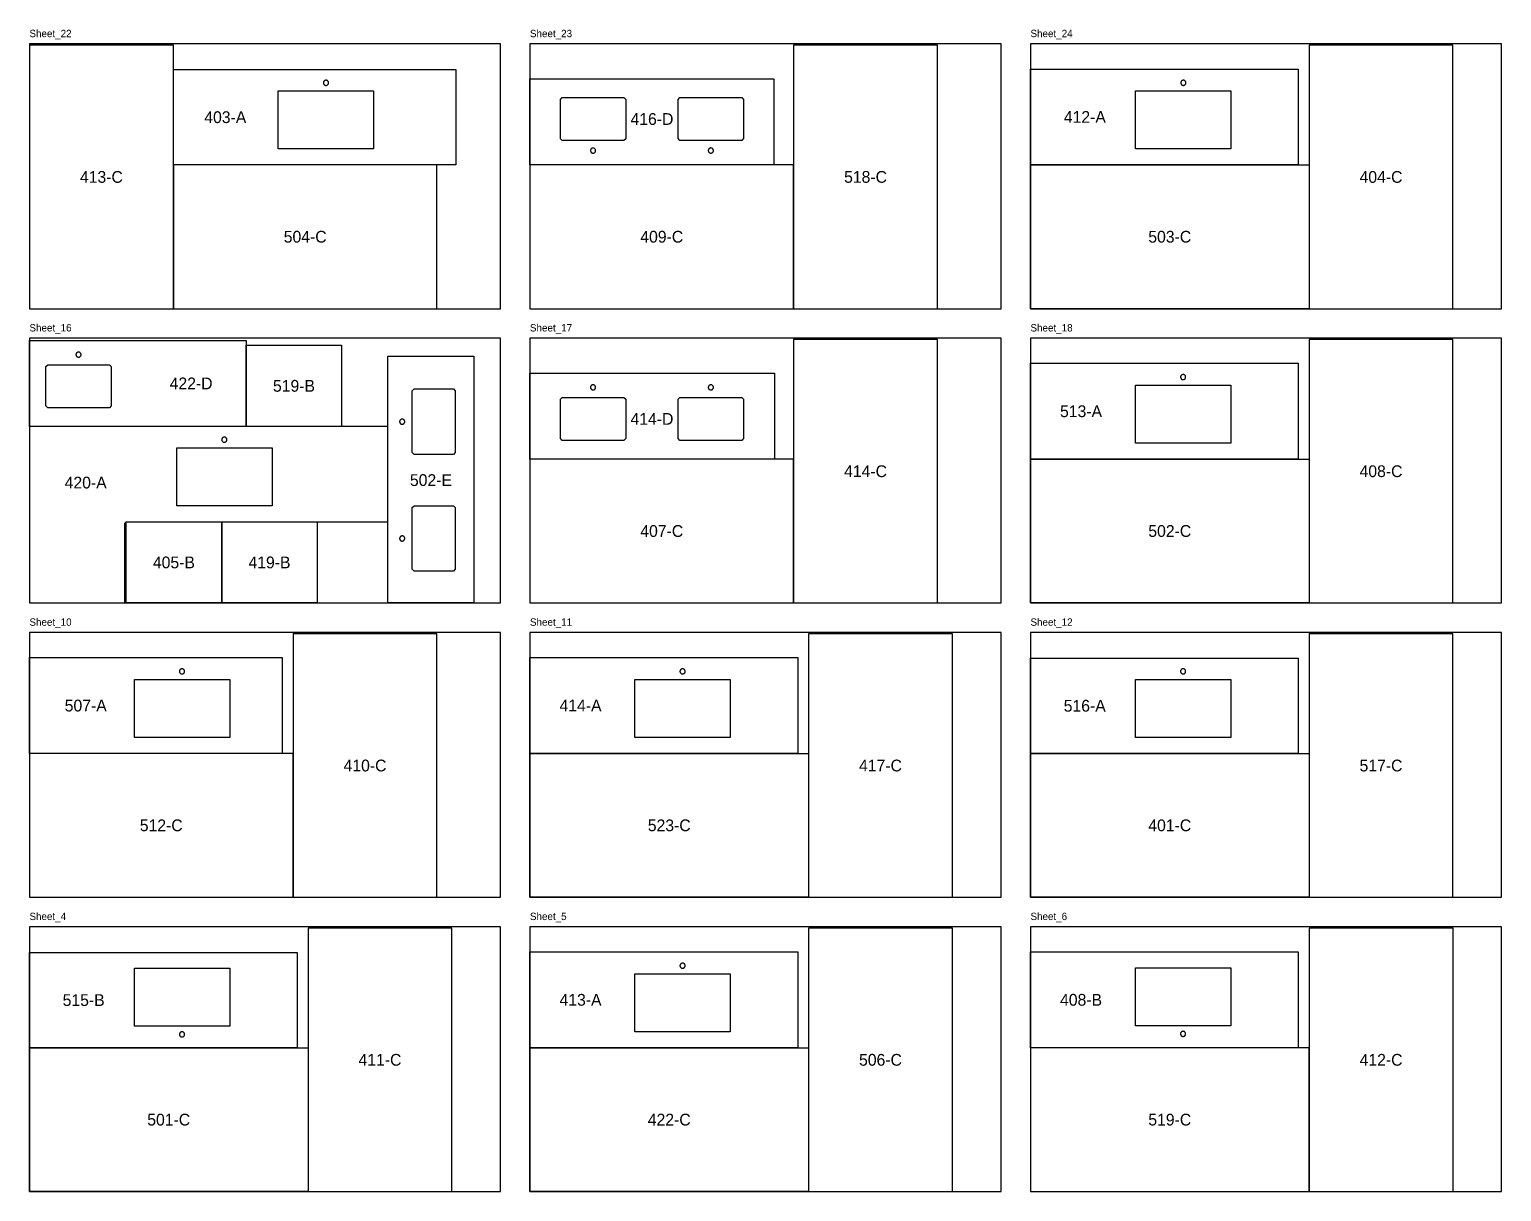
# Model space of a CAD drawing. Header units: millimetres. Extents: x 0 to 20200, y 0 to 17898.
# Drawn here: x 10200 to 20200, y 0 to 7898 of the extents above; entities that cross this region are included whole.
import ezdxf
from ezdxf.enums import TextEntityAlignment as Align

# ---------------------------------------------------------------- set-up
doc = ezdxf.new("R2010")
doc.units = ezdxf.units.MM
doc.layers.add('NESTED_RESULT', color=7, linetype='Continuous')

msp = doc.modelspace()

# ---------------------------------------------------------------- linework, layer by layer
at = {"layer": 'NESTED_RESULT', "color": 1}
for points in [[(10200, 6000), (13400, 6000), (13400, 7800), (10200, 7800), (10200, 6000)], [(13600, 6000), (16800, 6000), (16800, 7800), (13600, 7800), (13600, 6000)], [(17000, 6000), (20200, 6000), (20200, 7800), (17000, 7800), (17000, 6000)], [(10200, 4000), (13400, 4000), (13400, 5800), (10200, 5800), (10200, 4000)], [(13600, 4000), (16800, 4000), (16800, 5800), (13600, 5800), (13600, 4000)], [(17000, 4000), (20200, 4000), (20200, 5800), (17000, 5800), (17000, 4000)], [(10200, 2000), (13400, 2000), (13400, 3800), (10200, 3800), (10200, 2000)], [(13600, 2000), (16800, 2000), (16800, 3800), (13600, 3800), (13600, 2000)], [(17000, 2000), (20200, 2000), (20200, 3800), (17000, 3800), (17000, 2000)], [(10200, 0), (13400, 0), (13400, 1800), (10200, 1800), (10200, 0)], [(13600, 0), (16800, 0), (16800, 1800), (13600, 1800), (13600, 0)], [(17000, 0), (20200, 0), (20200, 1800), (17000, 1800), (17000, 0)]]:
    msp.add_lwpolyline(points, dxfattribs=at)
at = {"layer": 'NESTED_RESULT'}
for points in [[(11177.7, 7790.7), (10200, 7790.7), (10200, 6000), (11177.7, 6000), (11177.7, 7790.7)], [(15390.8, 6000), (16368.5, 6000), (16368.5, 7790.7), (15390.8, 7790.7), (15390.8, 6000)], [(18892.3, 7790.7), (18892.3, 6000), (19870, 6000), (19870, 7790.7), (18892.3, 7790.7)], [(13095.4, 6977.7), (11177.7, 6977.7), (11177.7, 7625.4), (13095.4, 7625.4), (13095.4, 6977.7)], [(18819.275, 6977.7), (17000, 6977.7), (17000, 7628.575), (18819.275, 7628.575), (18819.275, 6977.7)], [(12231.7995, 7534.9125), (12231.71272, 7536.6512), (12231.45326, 7538.37263), (12231.02369, 7540.05966), (12230.42828, 7541.69554), (12229.67294, 7543.26401), (12228.76519, 7544.74948), (12227.71405, 7546.13718), (12226.52996, 7547.41332), (12225.22469, 7548.56523), (12223.81121, 7549.58145), (12222.30358, 7550.45189), (12220.71677, 7551.16788), (12219.06655, 7551.72233), (12217.36933, 7552.10971), (12215.64197, 7552.32617), (12213.90165, 7552.36957), (12212.16565, 7552.23948), (12210.45123, 7551.93718), (12208.77543, 7551.46568), (12207.1549, 7550.82967), (12205.60575, 7550.03547), (12204.14338, 7549.09097), (12202.78231, 7548.00555), (12201.53608, 7546.79002), (12200.41707, 7545.45643), (12199.43641, 7544.01806), (12198.60383, 7542.48919), (12197.92762, 7540.88503), (12197.41449, 7539.2215), (12197.06954, 7537.51515), (12196.89621, 7535.78293), (12196.89621, 7534.04207), (12197.06954, 7532.30985), (12197.41449, 7530.6035), (12197.92762, 7528.93997), (12198.60383, 7527.33581), (12199.43641, 7525.80694), (12200.41707, 7524.36857), (12201.53608, 7523.03498), (12202.78231, 7521.81945), (12204.14338, 7520.73403), (12205.60575, 7519.78953), (12207.1549, 7518.99533), (12208.77543, 7518.35932), (12210.45123, 7517.88782), (12212.16565, 7517.58552), (12213.90165, 7517.45543), (12215.64197, 7517.49883), (12217.36933, 7517.71529), (12219.06655, 7518.10267), (12220.71677, 7518.65712), (12222.30358, 7519.37311), (12223.81121, 7520.24355), (12225.22469, 7521.25977), (12226.52996, 7522.41168), (12227.71405, 7523.68782), (12228.76519, 7525.07552), (12229.67294, 7526.56099), (12230.42828, 7528.12946), (12231.02369, 7529.76534), (12231.45326, 7531.45237), (12231.71272, 7533.1738), (12231.7995, 7534.9125)], [(15257.35, 7561.9), (15257.35, 6977.7), (13600, 6977.7), (13600, 7561.9), (15257.35, 7561.9)], [(18055.7075, 7534.9125), (18055.62072, 7536.6512), (18055.36126, 7538.37263), (18054.93169, 7540.05966), (18054.33628, 7541.69554), (18053.58094, 7543.26401), (18052.67319, 7544.74948), (18051.62205, 7546.13718), (18050.43796, 7547.41332), (18049.13269, 7548.56523), (18047.71921, 7549.58145), (18046.21158, 7550.45189), (18044.62477, 7551.16788), (18042.97455, 7551.72233), (18041.27733, 7552.10971), (18039.54997, 7552.32617), (18037.80965, 7552.36957), (18036.07365, 7552.23948), (18034.35923, 7551.93718), (18032.68343, 7551.46568), (18031.0629, 7550.82967), (18029.51375, 7550.03547), (18028.05138, 7549.09097), (18026.69031, 7548.00555), (18025.44408, 7546.79002), (18024.32507, 7545.45643), (18023.34441, 7544.01806), (18022.51183, 7542.48919), (18021.83562, 7540.88503), (18021.32249, 7539.2215), (18020.97754, 7537.51515), (18020.80421, 7535.78293), (18020.80421, 7534.04207), (18020.97754, 7532.30985), (18021.32249, 7530.6035), (18021.83562, 7528.93997), (18022.51183, 7527.33581), (18023.34441, 7525.80694), (18024.32507, 7524.36857), (18025.44408, 7523.03498), (18026.69031, 7521.81945), (18028.05138, 7520.73403), (18029.51375, 7519.78953), (18031.0629, 7518.99533), (18032.68343, 7518.35932), (18034.35923, 7517.88782), (18036.07365, 7517.58552), (18037.80965, 7517.45543), (18039.54997, 7517.49883), (18041.27733, 7517.71529), (18042.97455, 7518.10267), (18044.62477, 7518.65712), (18046.21158, 7519.37311), (18047.71921, 7520.24355), (18049.13269, 7521.25977), (18050.43796, 7522.41168), (18051.62205, 7523.68782), (18052.67319, 7525.07552), (18053.58094, 7526.56099), (18054.33628, 7528.12946), (18054.93169, 7529.76534), (18055.36126, 7531.45237), (18055.62072, 7533.1738), (18055.7075, 7534.9125)], [(12538.187, 7479.35), (12538.187, 7085.65), (11890.487, 7085.65), (11890.487, 7479.35), (12538.187, 7479.35)], [(14238.175, 7142.51314), (13819.075, 7142.51314), (13806.375, 7155.21314), (13806.375, 7421.91314), (13819.075, 7434.61314), (14238.175, 7434.61314), (14250.875, 7421.91314), (14250.875, 7155.21314), (14238.175, 7142.51314)], [(15038.275, 7142.8), (14619.175, 7142.8), (14606.475, 7155.5), (14606.475, 7422.2), (14619.175, 7434.9), (15038.275, 7434.9), (15050.975, 7422.2), (15050.975, 7155.5), (15038.275, 7142.8)], [(18362.095, 7479.35), (18362.095, 7085.65), (17714.395, 7085.65), (17714.395, 7479.35), (18362.095, 7479.35)], [(14011.1625, 7074.25064), (14011.24928, 7072.51193), (14011.50874, 7070.79051), (14011.93831, 7069.10347), (14012.53372, 7067.46759), (14013.28906, 7065.89913), (14014.19681, 7064.41366), (14015.24795, 7063.02596), (14016.43204, 7061.74981), (14017.73731, 7060.5979), (14019.15079, 7059.58168), (14020.65842, 7058.71125), (14022.24523, 7057.99525), (14023.89545, 7057.44081), (14025.59267, 7057.05343), (14027.32003, 7056.83696), (14029.06035, 7056.79356), (14030.79635, 7056.92366), (14032.51077, 7057.22596), (14034.18657, 7057.69746), (14035.8071, 7058.33347), (14037.35625, 7059.12767), (14038.81862, 7060.07217), (14040.17969, 7061.15758), (14041.42592, 7062.37312), (14042.54493, 7063.7067), (14043.52559, 7065.14507), (14044.35817, 7066.67394), (14045.03438, 7068.27811), (14045.54751, 7069.94164), (14045.89246, 7071.64799), (14046.06579, 7073.3802), (14046.06579, 7075.12107), (14045.89246, 7076.85329), (14045.54751, 7078.55964), (14045.03438, 7080.22316), (14044.35817, 7081.82733), (14043.52559, 7083.3562), (14042.54493, 7084.79457), (14041.42592, 7086.12815), (14040.17969, 7087.34369), (14038.81862, 7088.4291), (14037.35625, 7089.3736), (14035.8071, 7090.16781), (14034.18657, 7090.80382), (14032.51077, 7091.27531), (14030.79635, 7091.57761), (14029.06035, 7091.70771), (14027.32003, 7091.66431), (14025.59267, 7091.44784), (14023.89545, 7091.06046), (14022.24523, 7090.50602), (14020.65842, 7089.79002), (14019.15079, 7088.91959), (14017.73731, 7087.90337), (14016.43204, 7086.75146), (14015.24795, 7085.47531), (14014.19681, 7084.08761), (14013.28906, 7082.60215), (14012.53372, 7081.03368), (14011.93831, 7079.3978), (14011.50874, 7077.71076), (14011.24928, 7075.98934), (14011.1625, 7074.25064)], [(14811.2625, 7074.5375), (14811.34928, 7072.7988), (14811.60874, 7071.07737), (14812.03831, 7069.39034), (14812.63372, 7067.75446), (14813.38906, 7066.18599), (14814.29681, 7064.70052), (14815.34795, 7063.31282), (14816.53204, 7062.03668), (14817.83731, 7060.88477), (14819.25079, 7059.86855), (14820.75842, 7058.99811), (14822.34523, 7058.28212), (14823.99545, 7057.72767), (14825.69267, 7057.34029), (14827.42003, 7057.12383), (14829.16035, 7057.08043), (14830.89635, 7057.21052), (14832.61077, 7057.51282), (14834.28657, 7057.98432), (14835.9071, 7058.62033), (14837.45625, 7059.41453), (14838.91862, 7060.35903), (14840.27969, 7061.44445), (14841.52592, 7062.65998), (14842.64493, 7063.99357), (14843.62559, 7065.43194), (14844.45817, 7066.96081), (14845.13438, 7068.56497), (14845.64751, 7070.2285), (14845.99246, 7071.93485), (14846.16579, 7073.66707), (14846.16579, 7075.40793), (14845.99246, 7077.14015), (14845.64751, 7078.8465), (14845.13438, 7080.51003), (14844.45817, 7082.11419), (14843.62559, 7083.64306), (14842.64493, 7085.08143), (14841.52592, 7086.41502), (14840.27969, 7087.63055), (14838.91862, 7088.71597), (14837.45625, 7089.66047), (14835.9071, 7090.45467), (14834.28657, 7091.09068), (14832.61077, 7091.56218), (14830.89635, 7091.86448), (14829.16035, 7091.99457), (14827.42003, 7091.95117), (14825.69267, 7091.73471), (14823.99545, 7091.34733), (14822.34523, 7090.79288), (14820.75842, 7090.07689), (14819.25079, 7089.20645), (14817.83731, 7088.19023), (14816.53204, 7087.03832), (14815.34795, 7085.76218), (14814.29681, 7084.37448), (14813.38906, 7082.88901), (14812.63372, 7081.32054), (14812.03831, 7079.68466), (14811.60874, 7077.99763), (14811.34928, 7076.2762), (14811.2625, 7074.5375)], [(12968.4, 6977.7), (11177.7, 6977.7), (11177.7, 6000), (12968.4, 6000), (12968.4, 6977.7)], [(13600, 6000), (15390.7, 6000), (15390.7, 6977.7), (13600, 6977.7), (13600, 6000)], [(17000, 6977.7), (18892.3, 6977.7), (18892.3, 6000), (17000, 6000), (17000, 6977.7)], [(10200, 5784.35), (11673.2, 5784.35), (11673.2, 5200.15), (10200, 5200.15), (10200, 5784.35)], [(10550.8375, 5687.5125), (10550.75072, 5689.2512), (10550.49126, 5690.97263), (10550.06169, 5692.65966), (10549.46628, 5694.29554), (10548.71094, 5695.86401), (10547.80319, 5697.34948), (10546.75205, 5698.73718), (10545.56796, 5700.01332), (10544.26269, 5701.16523), (10542.84921, 5702.18145), (10541.34158, 5703.05189), (10539.75477, 5703.76788), (10538.10455, 5704.32233), (10536.40733, 5704.70971), (10534.67997, 5704.92617), (10532.93965, 5704.96957), (10531.20365, 5704.83948), (10529.48923, 5704.53718), (10527.81343, 5704.06568), (10526.1929, 5703.42967), (10524.64375, 5702.63547), (10523.18138, 5701.69097), (10521.82031, 5700.60555), (10520.57408, 5699.39002), (10519.45507, 5698.05643), (10518.47441, 5696.61806), (10517.64183, 5695.08919), (10516.96562, 5693.48503), (10516.45249, 5691.8215), (10516.10754, 5690.11515), (10515.93421, 5688.38293), (10515.93421, 5686.64207), (10516.10754, 5684.90985), (10516.45249, 5683.2035), (10516.96562, 5681.53997), (10517.64183, 5679.93581), (10518.47441, 5678.40694), (10519.45507, 5676.96857), (10520.57408, 5675.63498), (10521.82031, 5674.41945), (10523.18138, 5673.33403), (10524.64375, 5672.38953), (10526.1929, 5671.59533), (10527.81343, 5670.95932), (10529.48923, 5670.48782), (10531.20365, 5670.18552), (10532.93965, 5670.05543), (10534.67997, 5670.09883), (10536.40733, 5670.31529), (10538.10455, 5670.70267), (10539.75477, 5671.25712), (10541.34158, 5671.97311), (10542.84921, 5672.84355), (10544.26269, 5673.85977), (10545.56796, 5675.01168), (10546.75205, 5676.28782), (10547.80319, 5677.67552), (10548.71094, 5679.16099), (10549.46628, 5680.72946), (10550.06169, 5682.36534), (10550.49126, 5684.05237), (10550.75072, 5685.7738), (10550.8375, 5687.5125)], [(11673.2, 5200.15), (11673.2, 5751.013), (12320.9, 5751.013), (12320.9, 5200.15), (11673.2, 5200.15)], [(16368.5, 5790.7), (15390.8, 5790.7), (15390.8, 4000), (16368.5, 4000), (16368.5, 5790.7)], [(18892.3, 5790.7), (18892.3, 4000), (19870, 4000), (19870, 5790.7), (18892.3, 5790.7)], [(10323.825, 5619.25), (10742.925, 5619.25), (10755.625, 5606.55), (10755.625, 5339.85), (10742.925, 5327.15), (10323.825, 5327.15), (10311.125, 5339.85), (10311.125, 5606.55), (10323.825, 5619.25)], [(12635.3, 4000), (12635.3, 5676.4), (13219.5, 5676.4), (13219.5, 4000), (12635.3, 4000)], [(18819.275, 4977.7), (17000, 4977.7), (17000, 5628.575), (18819.275, 5628.575), (18819.275, 4977.7)], [(13600, 4977.7), (13600, 5561.9), (15260.525, 5561.9), (15260.525, 4977.7), (13600, 4977.7)], [(18054.0995, 5534.9125), (18054.01272, 5536.6512), (18053.75326, 5538.37263), (18053.32369, 5540.05966), (18052.72828, 5541.69554), (18051.97294, 5543.26401), (18051.06519, 5544.74948), (18050.01405, 5546.13718), (18048.82996, 5547.41332), (18047.52469, 5548.56523), (18046.11121, 5549.58145), (18044.60358, 5550.45189), (18043.01677, 5551.16788), (18041.36655, 5551.72233), (18039.66933, 5552.10971), (18037.94197, 5552.32617), (18036.20165, 5552.36957), (18034.46565, 5552.23948), (18032.75123, 5551.93718), (18031.07543, 5551.46568), (18029.4549, 5550.82967), (18027.90575, 5550.03547), (18026.44338, 5549.09097), (18025.08231, 5548.00555), (18023.83608, 5546.79002), (18022.71707, 5545.45643), (18021.73641, 5544.01806), (18020.90383, 5542.48919), (18020.22762, 5540.88503), (18019.71449, 5539.2215), (18019.36954, 5537.51515), (18019.19621, 5535.78293), (18019.19621, 5534.04207), (18019.36954, 5532.30985), (18019.71449, 5530.6035), (18020.22762, 5528.93997), (18020.90383, 5527.33581), (18021.73641, 5525.80694), (18022.71707, 5524.36857), (18023.83608, 5523.03498), (18025.08231, 5521.81945), (18026.44338, 5520.73403), (18027.90575, 5519.78953), (18029.4549, 5518.99533), (18031.07543, 5518.35932), (18032.75123, 5517.88782), (18034.46565, 5517.58552), (18036.20165, 5517.45543), (18037.94197, 5517.49883), (18039.66933, 5517.71529), (18041.36655, 5518.10267), (18043.01677, 5518.65712), (18044.60358, 5519.37311), (18046.11121, 5520.24355), (18047.52469, 5521.25977), (18048.82996, 5522.41168), (18050.01405, 5523.68782), (18051.06519, 5525.07552), (18051.97294, 5526.56099), (18052.72828, 5528.12946), (18053.32369, 5529.76534), (18053.75326, 5531.45237), (18054.01272, 5533.1738), (18054.0995, 5534.9125)], [(12800.4, 5022.35), (12800.4, 5441.45), (12813.1, 5454.15), (13079.8, 5454.15), (13092.5, 5441.45), (13092.5, 5022.35), (13079.8, 5009.65), (12813.1, 5009.65), (12800.4, 5022.35)], [(14046.0875, 5465.0625), (14046.00072, 5466.8012), (14045.74126, 5468.52263), (14045.31169, 5470.20966), (14044.71628, 5471.84554), (14043.96094, 5473.41401), (14043.05319, 5474.89948), (14042.00205, 5476.28718), (14040.81796, 5477.56332), (14039.51269, 5478.71523), (14038.09921, 5479.73145), (14036.59158, 5480.60189), (14035.00477, 5481.31788), (14033.35455, 5481.87233), (14031.65733, 5482.25971), (14029.92997, 5482.47617), (14028.18965, 5482.51957), (14026.45365, 5482.38948), (14024.73923, 5482.08718), (14023.06343, 5481.61568), (14021.4429, 5480.97967), (14019.89375, 5480.18547), (14018.43138, 5479.24097), (14017.07031, 5478.15555), (14015.82408, 5476.94002), (14014.70507, 5475.60643), (14013.72441, 5474.16806), (14012.89183, 5472.63919), (14012.21562, 5471.03503), (14011.70249, 5469.3715), (14011.35754, 5467.66515), (14011.18421, 5465.93293), (14011.18421, 5464.19207), (14011.35754, 5462.45985), (14011.70249, 5460.7535), (14012.21562, 5459.08997), (14012.89183, 5457.48581), (14013.72441, 5455.95694), (14014.70507, 5454.51857), (14015.82408, 5453.18498), (14017.07031, 5451.96945), (14018.43138, 5450.88403), (14019.89375, 5449.93953), (14021.4429, 5449.14533), (14023.06343, 5448.50932), (14024.73923, 5448.03782), (14026.45365, 5447.73552), (14028.18965, 5447.60543), (14029.92997, 5447.64883), (14031.65733, 5447.86529), (14033.35455, 5448.25267), (14035.00477, 5448.80712), (14036.59158, 5449.52311), (14038.09921, 5450.39355), (14039.51269, 5451.40977), (14040.81796, 5452.56168), (14042.00205, 5453.83782), (14043.05319, 5455.22552), (14043.96094, 5456.71099), (14044.71628, 5458.27946), (14045.31169, 5459.91534), (14045.74126, 5461.60237), (14046.00072, 5463.3238), (14046.0875, 5465.0625)], [(14846.1875, 5465.0625), (14846.10072, 5466.8012), (14845.84126, 5468.52263), (14845.41169, 5470.20966), (14844.81628, 5471.84554), (14844.06094, 5473.41401), (14843.15319, 5474.89948), (14842.10205, 5476.28718), (14840.91796, 5477.56332), (14839.61269, 5478.71523), (14838.19921, 5479.73145), (14836.69158, 5480.60189), (14835.10477, 5481.31788), (14833.45455, 5481.87233), (14831.75733, 5482.25971), (14830.02997, 5482.47617), (14828.28965, 5482.51957), (14826.55365, 5482.38948), (14824.83923, 5482.08718), (14823.16343, 5481.61568), (14821.5429, 5480.97967), (14819.99375, 5480.18547), (14818.53138, 5479.24097), (14817.17031, 5478.15555), (14815.92408, 5476.94002), (14814.80507, 5475.60643), (14813.82441, 5474.16806), (14812.99183, 5472.63919), (14812.31562, 5471.03503), (14811.80249, 5469.3715), (14811.45754, 5467.66515), (14811.28421, 5465.93293), (14811.28421, 5464.19207), (14811.45754, 5462.45985), (14811.80249, 5460.7535), (14812.31562, 5459.08997), (14812.99183, 5457.48581), (14813.82441, 5455.95694), (14814.80507, 5454.51857), (14815.92408, 5453.18498), (14817.17031, 5451.96945), (14818.53138, 5450.88403), (14819.99375, 5449.93953), (14821.5429, 5449.14533), (14823.16343, 5448.50932), (14824.83923, 5448.03782), (14826.55365, 5447.73552), (14828.28965, 5447.60543), (14830.02997, 5447.64883), (14831.75733, 5447.86529), (14833.45455, 5448.25267), (14835.10477, 5448.80712), (14836.69158, 5449.52311), (14838.19921, 5450.39355), (14839.61269, 5451.40977), (14840.91796, 5452.56168), (14842.10205, 5453.83782), (14843.15319, 5455.22552), (14844.06094, 5456.71099), (14844.81628, 5458.27946), (14845.41169, 5459.91534), (14845.84126, 5461.60237), (14846.10072, 5463.3238), (14846.1875, 5465.0625)], [(18360.487, 5479.35), (18360.487, 5085.65), (17712.787, 5085.65), (17712.787, 5479.35), (18360.487, 5479.35)], [(13819.075, 5396.8), (14238.175, 5396.8), (14250.875, 5384.1), (14250.875, 5117.4), (14238.175, 5104.7), (13819.075, 5104.7), (13806.375, 5117.4), (13806.375, 5384.1), (13819.075, 5396.8)], [(14619.175, 5396.8), (15038.275, 5396.8), (15050.975, 5384.1), (15050.975, 5117.4), (15038.275, 5104.7), (14619.175, 5104.7), (14606.475, 5117.4), (14606.475, 5384.1), (14619.175, 5396.8)], [(10857.225, 4552.45), (12635.225, 4552.45), (12635.225, 5200.15), (10200, 5200.15), (10200, 4000), (10847.7, 4000), (10847.7, 4542.925), (10857.225, 4552.45)], [(12732.1375, 5249.3625), (12730.3988, 5249.27572), (12728.67737, 5249.01626), (12726.99034, 5248.58669), (12725.35446, 5247.99128), (12723.78599, 5247.23594), (12722.30052, 5246.32819), (12720.91282, 5245.27705), (12719.63668, 5244.09296), (12718.48477, 5242.78769), (12717.46855, 5241.37421), (12716.59811, 5239.86658), (12715.88212, 5238.27977), (12715.32767, 5236.62955), (12714.94029, 5234.93233), (12714.72383, 5233.20497), (12714.68043, 5231.46465), (12714.81052, 5229.72865), (12715.11282, 5228.01423), (12715.58432, 5226.33843), (12716.22033, 5224.7179), (12717.01453, 5223.16875), (12717.95903, 5221.70638), (12719.04445, 5220.34531), (12720.25998, 5219.09908), (12721.59357, 5217.98007), (12723.03194, 5216.99941), (12724.56081, 5216.16683), (12726.16497, 5215.49062), (12727.8285, 5214.97749), (12729.53485, 5214.63254), (12731.26707, 5214.45921), (12733.00793, 5214.45921), (12734.74015, 5214.63254), (12736.4465, 5214.97749), (12738.11003, 5215.49062), (12739.71419, 5216.16683), (12741.24306, 5216.99941), (12742.68143, 5217.98007), (12744.01502, 5219.09908), (12745.23055, 5220.34531), (12746.31597, 5221.70638), (12747.26047, 5223.16875), (12748.05467, 5224.7179), (12748.69068, 5226.33843), (12749.16218, 5228.01423), (12749.46448, 5229.72865), (12749.59457, 5231.46465), (12749.55117, 5233.20497), (12749.33471, 5234.93233), (12748.94733, 5236.62955), (12748.39288, 5238.27977), (12747.67689, 5239.86658), (12746.80645, 5241.37421), (12745.79023, 5242.78769), (12744.63832, 5244.09296), (12743.36218, 5245.27705), (12741.97448, 5246.32819), (12740.48901, 5247.23594), (12738.92054, 5247.99128), (12737.28466, 5248.58669), (12735.59763, 5249.01626), (12733.8762, 5249.27572), (12732.1375, 5249.3625)], [(11541.4375, 5109.6625), (11541.35072, 5111.4012), (11541.09126, 5113.12263), (11540.66169, 5114.80966), (11540.06628, 5116.44554), (11539.31094, 5118.01401), (11538.40319, 5119.49948), (11537.35205, 5120.88718), (11536.16796, 5122.16332), (11534.86269, 5123.31523), (11533.44921, 5124.33145), (11531.94158, 5125.20189), (11530.35477, 5125.91788), (11528.70455, 5126.47233), (11527.00733, 5126.85971), (11525.27997, 5127.07617), (11523.53965, 5127.11957), (11521.80365, 5126.98948), (11520.08923, 5126.68718), (11518.41343, 5126.21568), (11516.7929, 5125.57967), (11515.24375, 5124.78547), (11513.78138, 5123.84097), (11512.42031, 5122.75555), (11511.17408, 5121.54002), (11510.05507, 5120.20643), (11509.07441, 5118.76806), (11508.24183, 5117.23919), (11507.56562, 5115.63503), (11507.05249, 5113.9715), (11506.70754, 5112.26515), (11506.53421, 5110.53293), (11506.53421, 5108.79207), (11506.70754, 5107.05985), (11507.05249, 5105.3535), (11507.56562, 5103.68997), (11508.24183, 5102.08581), (11509.07441, 5100.55694), (11510.05507, 5099.11857), (11511.17408, 5097.78498), (11512.42031, 5096.56945), (11513.78138, 5095.48403), (11515.24375, 5094.53953), (11516.7929, 5093.74533), (11518.41343, 5093.10932), (11520.08923, 5092.63782), (11521.80365, 5092.33552), (11523.53965, 5092.20543), (11525.27997, 5092.24883), (11527.00733, 5092.46529), (11528.70455, 5092.85267), (11530.35477, 5093.40712), (11531.94158, 5094.12311), (11533.44921, 5094.99355), (11534.86269, 5096.00977), (11536.16796, 5097.16168), (11537.35205, 5098.43782), (11538.40319, 5099.82552), (11539.31094, 5101.31099), (11540.06628, 5102.87946), (11540.66169, 5104.51534), (11541.09126, 5106.20237), (11541.35072, 5107.9238), (11541.4375, 5109.6625)], [(11847.825, 5054.1), (11847.825, 4660.4), (11200.125, 4660.4), (11200.125, 5054.1), (11847.825, 5054.1)], [(15387.525, 4977.7), (13603.175, 4977.7), (13600, 4974.525), (13600, 4003.175), (13603.175, 4000), (15387.525, 4000), (15390.7, 4003.175), (15390.7, 4974.525), (15387.525, 4977.7)], [(18892.3, 4000), (17000, 4000), (17000, 4977.7), (18892.3, 4977.7), (18892.3, 4000)], [(12800.4, 4228.6), (12800.4, 4647.7), (12813.1, 4660.4), (13079.8, 4660.4), (13092.5, 4647.7), (13092.5, 4228.6), (13079.8, 4215.9), (12813.1, 4215.9), (12800.4, 4228.6)], [(10855.925, 4550.865), (11506.8, 4550.865), (11506.8, 4000), (10855.925, 4000), (10855.925, 4550.865)], [(12154.5, 4550.865), (12154.5, 4000), (11506.8, 4000), (11506.8, 4550.865), (12154.5, 4550.865)], [(12732.1375, 4455.6125), (12730.3988, 4455.52572), (12728.67737, 4455.26626), (12726.99034, 4454.83669), (12725.35446, 4454.24128), (12723.78599, 4453.48594), (12722.30052, 4452.57819), (12720.91282, 4451.52705), (12719.63668, 4450.34296), (12718.48477, 4449.03769), (12717.46855, 4447.62421), (12716.59811, 4446.11658), (12715.88212, 4444.52977), (12715.32767, 4442.87955), (12714.94029, 4441.18233), (12714.72383, 4439.45497), (12714.68043, 4437.71465), (12714.81052, 4435.97865), (12715.11282, 4434.26423), (12715.58432, 4432.58843), (12716.22033, 4430.9679), (12717.01453, 4429.41875), (12717.95903, 4427.95638), (12719.04445, 4426.59531), (12720.25998, 4425.34908), (12721.59357, 4424.23007), (12723.03194, 4423.24941), (12724.56081, 4422.41683), (12726.16497, 4421.74062), (12727.8285, 4421.22749), (12729.53485, 4420.88254), (12731.26707, 4420.70921), (12733.00793, 4420.70921), (12734.74015, 4420.88254), (12736.4465, 4421.22749), (12738.11003, 4421.74062), (12739.71419, 4422.41683), (12741.24306, 4423.24941), (12742.68143, 4424.23007), (12744.01502, 4425.34908), (12745.23055, 4426.59531), (12746.31597, 4427.95638), (12747.26047, 4429.41875), (12748.05467, 4430.9679), (12748.69068, 4432.58843), (12749.16218, 4434.26423), (12749.46448, 4435.97865), (12749.59457, 4437.71465), (12749.55117, 4439.45497), (12749.33471, 4441.18233), (12748.94733, 4442.87955), (12748.39288, 4444.52977), (12747.67689, 4446.11658), (12746.80645, 4447.62421), (12745.79023, 4449.03769), (12744.63832, 4450.34296), (12743.36218, 4451.52705), (12741.97448, 4452.57819), (12740.48901, 4453.48594), (12738.92054, 4454.24128), (12737.28466, 4454.83669), (12735.59763, 4455.26626), (12733.8762, 4455.52572), (12732.1375, 4455.6125)], [(11990.8, 2000), (12968.5, 2000), (12968.5, 3790.7), (11990.8, 3790.7), (11990.8, 2000)], [(16470, 3790.7), (15492.3, 3790.7), (15492.3, 2000), (16470, 2000), (16470, 3790.7)], [(19870, 2000), (19870, 3790.7), (18892.3, 3790.7), (18892.3, 2000), (19870, 2000)], [(11917.675, 2977.7), (10200, 2977.7), (10200, 3628.575), (11917.675, 3628.575), (11917.675, 2977.7)], [(15419.275, 2977.9), (13600, 2977.9), (13600, 3628.775), (15419.275, 3628.775), (15419.275, 2977.9)], [(18819.275, 2977.9), (17000, 2977.9), (17000, 3625.6), (18819.275, 3625.6), (18819.275, 2977.9)], [(11254.0995, 3534.9125), (11254.01272, 3536.6512), (11253.75326, 3538.37263), (11253.32369, 3540.05966), (11252.72828, 3541.69554), (11251.97294, 3543.26401), (11251.06519, 3544.74948), (11250.01405, 3546.13718), (11248.82996, 3547.41332), (11247.52469, 3548.56523), (11246.11121, 3549.58145), (11244.60358, 3550.45189), (11243.01677, 3551.16788), (11241.36655, 3551.72233), (11239.66933, 3552.10971), (11237.94197, 3552.32617), (11236.20165, 3552.36957), (11234.46565, 3552.23948), (11232.75123, 3551.93718), (11231.07543, 3551.46568), (11229.4549, 3550.82967), (11227.90575, 3550.03547), (11226.44338, 3549.09097), (11225.08231, 3548.00555), (11223.83608, 3546.79002), (11222.71707, 3545.45643), (11221.73641, 3544.01806), (11220.90383, 3542.48919), (11220.22762, 3540.88503), (11219.71449, 3539.2215), (11219.36954, 3537.51515), (11219.19621, 3535.78293), (11219.19621, 3534.04207), (11219.36954, 3532.30985), (11219.71449, 3530.6035), (11220.22762, 3528.93997), (11220.90383, 3527.33581), (11221.73641, 3525.80694), (11222.71707, 3524.36857), (11223.83608, 3523.03498), (11225.08231, 3521.81945), (11226.44338, 3520.73403), (11227.90575, 3519.78953), (11229.4549, 3518.99533), (11231.07543, 3518.35932), (11232.75123, 3517.88782), (11234.46565, 3517.58552), (11236.20165, 3517.45543), (11237.94197, 3517.49883), (11239.66933, 3517.71529), (11241.36655, 3518.10267), (11243.01677, 3518.65712), (11244.60358, 3519.37311), (11246.11121, 3520.24355), (11247.52469, 3521.25977), (11248.82996, 3522.41168), (11250.01405, 3523.68782), (11251.06519, 3525.07552), (11251.97294, 3526.56099), (11252.72828, 3528.12946), (11253.32369, 3529.76534), (11253.75326, 3531.45237), (11254.01272, 3533.1738), (11254.0995, 3534.9125)], [(14654.0995, 3535.1125), (14654.01272, 3536.8512), (14653.75326, 3538.57263), (14653.32369, 3540.25966), (14652.72828, 3541.89554), (14651.97294, 3543.46401), (14651.06519, 3544.94948), (14650.01405, 3546.33718), (14648.82996, 3547.61332), (14647.52469, 3548.76523), (14646.11121, 3549.78145), (14644.60358, 3550.65189), (14643.01677, 3551.36788), (14641.36655, 3551.92233), (14639.66933, 3552.30971), (14637.94197, 3552.52617), (14636.20165, 3552.56957), (14634.46565, 3552.43948), (14632.75123, 3552.13718), (14631.07543, 3551.66568), (14629.4549, 3551.02967), (14627.90575, 3550.23547), (14626.44338, 3549.29097), (14625.08231, 3548.20555), (14623.83608, 3546.99002), (14622.71707, 3545.65643), (14621.73641, 3544.21806), (14620.90383, 3542.68919), (14620.22762, 3541.08503), (14619.71449, 3539.4215), (14619.36954, 3537.71515), (14619.19621, 3535.98293), (14619.19621, 3534.24207), (14619.36954, 3532.50985), (14619.71449, 3530.8035), (14620.22762, 3529.13997), (14620.90383, 3527.53581), (14621.73641, 3526.00694), (14622.71707, 3524.56857), (14623.83608, 3523.23498), (14625.08231, 3522.01945), (14626.44338, 3520.93403), (14627.90575, 3519.98953), (14629.4549, 3519.19533), (14631.07543, 3518.55932), (14632.75123, 3518.08782), (14634.46565, 3517.78552), (14636.20165, 3517.65543), (14637.94197, 3517.69883), (14639.66933, 3517.91529), (14641.36655, 3518.30267), (14643.01677, 3518.85712), (14644.60358, 3519.57311), (14646.11121, 3520.44355), (14647.52469, 3521.45977), (14648.82996, 3522.61168), (14650.01405, 3523.88782), (14651.06519, 3525.27552), (14651.97294, 3526.76099), (14652.72828, 3528.32946), (14653.32369, 3529.96534), (14653.75326, 3531.65237), (14654.01272, 3533.3738), (14654.0995, 3535.1125)], [(18054.0995, 3535.1125), (18054.01272, 3536.8512), (18053.75326, 3538.57263), (18053.32369, 3540.25966), (18052.72828, 3541.89554), (18051.97294, 3543.46401), (18051.06519, 3544.94948), (18050.01405, 3546.33718), (18048.82996, 3547.61332), (18047.52469, 3548.76523), (18046.11121, 3549.78145), (18044.60358, 3550.65189), (18043.01677, 3551.36788), (18041.36655, 3551.92233), (18039.66933, 3552.30971), (18037.94197, 3552.52617), (18036.20165, 3552.56957), (18034.46565, 3552.43948), (18032.75123, 3552.13718), (18031.07543, 3551.66568), (18029.4549, 3551.02967), (18027.90575, 3550.23547), (18026.44338, 3549.29097), (18025.08231, 3548.20555), (18023.83608, 3546.99002), (18022.71707, 3545.65643), (18021.73641, 3544.21806), (18020.90383, 3542.68919), (18020.22762, 3541.08503), (18019.71449, 3539.4215), (18019.36954, 3537.71515), (18019.19621, 3535.98293), (18019.19621, 3534.24207), (18019.36954, 3532.50985), (18019.71449, 3530.8035), (18020.22762, 3529.13997), (18020.90383, 3527.53581), (18021.73641, 3526.00694), (18022.71707, 3524.56857), (18023.83608, 3523.23498), (18025.08231, 3522.01945), (18026.44338, 3520.93403), (18027.90575, 3519.98953), (18029.4549, 3519.19533), (18031.07543, 3518.55932), (18032.75123, 3518.08782), (18034.46565, 3517.78552), (18036.20165, 3517.65543), (18037.94197, 3517.69883), (18039.66933, 3517.91529), (18041.36655, 3518.30267), (18043.01677, 3518.85712), (18044.60358, 3519.57311), (18046.11121, 3520.44355), (18047.52469, 3521.45977), (18048.82996, 3522.61168), (18050.01405, 3523.88782), (18051.06519, 3525.27552), (18051.97294, 3526.76099), (18052.72828, 3528.32946), (18053.32369, 3529.96534), (18053.75326, 3531.65237), (18054.01272, 3533.3738), (18054.0995, 3535.1125)], [(10912.787, 3085.65), (10912.787, 3479.35), (11560.487, 3479.35), (11560.487, 3085.65), (10912.787, 3085.65)], [(14312.787, 3085.85), (14312.787, 3479.55), (14960.487, 3479.55), (14960.487, 3085.85), (14312.787, 3085.85)], [(18360.487, 3085.85), (17712.787, 3085.85), (17712.787, 3479.55), (18360.487, 3479.55), (18360.487, 3085.85)], [(10200, 2000), (11990.7, 2000), (11990.7, 2977.7), (10200, 2977.7), (10200, 2000)], [(13600, 2000), (13600, 2977.9), (15492.3, 2977.9), (15492.3, 2000), (13600, 2000)], [(17000, 2000), (17000, 2977.9), (18892.3, 2977.9), (18892.3, 2000), (17000, 2000)], [(12092.3, 0), (13070, 0), (13070, 1790.7), (12092.3, 1790.7), (12092.3, 0)], [(16470, 1790.7), (15492.3, 1790.7), (15492.3, 0), (16470, 0), (16470, 1790.7)], [(19870.5, 1790.7), (18892.8, 1790.7), (18892.8, 0), (19870.5, 0), (19870.5, 1790.7)], [(10200, 1625.4), (12019.275, 1625.4), (12019.275, 977.7), (10200, 977.7), (10200, 1625.4)], [(15419.275, 977.9), (13600, 977.9), (13600, 1628.775), (15419.275, 1628.775), (15419.275, 977.9)], [(17000, 1628.775), (18819.275, 1628.775), (18819.275, 977.9), (17000, 977.9), (17000, 1628.775)], [(10912.787, 1123.75), (10912.787, 1517.45), (11560.487, 1517.45), (11560.487, 1123.75), (10912.787, 1123.75)], [(14654.0995, 1535.1125), (14654.01272, 1536.8512), (14653.75326, 1538.57263), (14653.32369, 1540.25966), (14652.72828, 1541.89554), (14651.97294, 1543.46401), (14651.06519, 1544.94948), (14650.01405, 1546.33718), (14648.82996, 1547.61332), (14647.52469, 1548.76523), (14646.11121, 1549.78145), (14644.60358, 1550.65189), (14643.01677, 1551.36788), (14641.36655, 1551.92233), (14639.66933, 1552.30971), (14637.94197, 1552.52617), (14636.20165, 1552.56957), (14634.46565, 1552.43948), (14632.75123, 1552.13718), (14631.07543, 1551.66568), (14629.4549, 1551.02967), (14627.90575, 1550.23547), (14626.44338, 1549.29097), (14625.08231, 1548.20555), (14623.83608, 1546.99002), (14622.71707, 1545.65643), (14621.73641, 1544.21806), (14620.90383, 1542.68919), (14620.22762, 1541.08503), (14619.71449, 1539.4215), (14619.36954, 1537.71515), (14619.19621, 1535.98293), (14619.19621, 1534.24207), (14619.36954, 1532.50985), (14619.71449, 1530.8035), (14620.22762, 1529.13997), (14620.90383, 1527.53581), (14621.73641, 1526.00694), (14622.71707, 1524.56857), (14623.83608, 1523.23498), (14625.08231, 1522.01945), (14626.44338, 1520.93403), (14627.90575, 1519.98953), (14629.4549, 1519.19533), (14631.07543, 1518.55932), (14632.75123, 1518.08782), (14634.46565, 1517.78552), (14636.20165, 1517.65543), (14637.94197, 1517.69883), (14639.66933, 1517.91529), (14641.36655, 1518.30267), (14643.01677, 1518.85712), (14644.60358, 1519.57311), (14646.11121, 1520.44355), (14647.52469, 1521.45977), (14648.82996, 1522.61168), (14650.01405, 1523.88782), (14651.06519, 1525.27552), (14651.97294, 1526.76099), (14652.72828, 1528.32946), (14653.32369, 1529.96534), (14653.75326, 1531.65237), (14654.01272, 1533.3738), (14654.0995, 1535.1125)], [(18360.487, 1520.825), (18360.487, 1127.125), (17712.787, 1127.125), (17712.787, 1520.825), (18360.487, 1520.825)], [(14312.787, 1085.85), (14312.787, 1479.55), (14960.487, 1479.55), (14960.487, 1085.85), (14312.787, 1085.85)], [(11219.1745, 1068.1875), (11219.26128, 1066.4488), (11219.52074, 1064.72737), (11219.95031, 1063.04034), (11220.54572, 1061.40446), (11221.30106, 1059.83599), (11222.20881, 1058.35052), (11223.25995, 1056.96282), (11224.44404, 1055.68668), (11225.74931, 1054.53477), (11227.16279, 1053.51855), (11228.67042, 1052.64811), (11230.25723, 1051.93212), (11231.90745, 1051.37767), (11233.60467, 1050.99029), (11235.33203, 1050.77383), (11237.07235, 1050.73043), (11238.80835, 1050.86052), (11240.52277, 1051.16282), (11242.19857, 1051.63432), (11243.8191, 1052.27033), (11245.36825, 1053.06453), (11246.83062, 1054.00903), (11248.19169, 1055.09445), (11249.43792, 1056.30998), (11250.55693, 1057.64357), (11251.53759, 1059.08194), (11252.37017, 1060.61081), (11253.04638, 1062.21497), (11253.55951, 1063.8785), (11253.90446, 1065.58485), (11254.07779, 1067.31707), (11254.07779, 1069.05793), (11253.90446, 1070.79015), (11253.55951, 1072.4965), (11253.04638, 1074.16003), (11252.37017, 1075.76419), (11251.53759, 1077.29306), (11250.55693, 1078.73143), (11249.43792, 1080.06502), (11248.19169, 1081.28055), (11246.83062, 1082.36597), (11245.36825, 1083.31047), (11243.8191, 1084.10467), (11242.19857, 1084.74068), (11240.52277, 1085.21218), (11238.80835, 1085.51448), (11237.07235, 1085.64457), (11235.33203, 1085.60117), (11233.60467, 1085.38471), (11231.90745, 1084.99733), (11230.25723, 1084.44288), (11228.67042, 1083.72689), (11227.16279, 1082.85645), (11225.74931, 1081.84023), (11224.44404, 1080.68832), (11223.25995, 1079.41218), (11222.20881, 1078.02448), (11221.30106, 1076.53901), (11220.54572, 1074.97054), (11219.95031, 1073.33466), (11219.52074, 1071.64763), (11219.26128, 1069.9262), (11219.1745, 1068.1875)], [(18019.1745, 1071.5625), (18019.26128, 1069.8238), (18019.52074, 1068.10237), (18019.95031, 1066.41534), (18020.54572, 1064.77946), (18021.30106, 1063.21099), (18022.20881, 1061.72552), (18023.25995, 1060.33782), (18024.44404, 1059.06168), (18025.74931, 1057.90977), (18027.16279, 1056.89355), (18028.67042, 1056.02311), (18030.25723, 1055.30712), (18031.90745, 1054.75267), (18033.60467, 1054.36529), (18035.33203, 1054.14883), (18037.07235, 1054.10543), (18038.80835, 1054.23552), (18040.52277, 1054.53782), (18042.19857, 1055.00932), (18043.8191, 1055.64533), (18045.36825, 1056.43953), (18046.83062, 1057.38403), (18048.19169, 1058.46945), (18049.43792, 1059.68498), (18050.55693, 1061.01857), (18051.53759, 1062.45694), (18052.37017, 1063.98581), (18053.04638, 1065.58997), (18053.55951, 1067.2535), (18053.90446, 1068.95985), (18054.07779, 1070.69207), (18054.07779, 1072.43293), (18053.90446, 1074.16515), (18053.55951, 1075.8715), (18053.04638, 1077.53503), (18052.37017, 1079.13919), (18051.53759, 1080.66806), (18050.55693, 1082.10643), (18049.43792, 1083.44002), (18048.19169, 1084.65555), (18046.83062, 1085.74097), (18045.36825, 1086.68547), (18043.8191, 1087.47967), (18042.19857, 1088.11568), (18040.52277, 1088.58718), (18038.80835, 1088.88948), (18037.07235, 1089.01957), (18035.33203, 1088.97617), (18033.60467, 1088.75971), (18031.90745, 1088.37233), (18030.25723, 1087.81788), (18028.67042, 1087.10189), (18027.16279, 1086.23145), (18025.74931, 1085.21523), (18024.44404, 1084.06332), (18023.25995, 1082.78718), (18022.20881, 1081.39948), (18021.30106, 1079.91401), (18020.54572, 1078.34554), (18019.95031, 1076.70966), (18019.52074, 1075.02263), (18019.26128, 1073.3012), (18019.1745, 1071.5625)], [(10200, 0), (10200, 977.7), (12092.3, 977.7), (12092.3, 0), (10200, 0)], [(13600, 0), (13600, 977.9), (15492.3, 977.9), (15492.3, 0), (13600, 0)], [(17000, 0), (18892.3, 0), (18892.3, 977.9), (17000, 977.9), (17000, 0)]]:
    msp.add_lwpolyline(points, dxfattribs=at)

# ---------------------------------------------------------------- texts
at = {"layer": 'NESTED_RESULT', "color": 1}
for s, p in [('Sheet_22', (10200, 7830)), ('Sheet_23', (13600, 7830)), ('Sheet_24', (17000, 7830)), ('Sheet_16', (10200, 5830)), ('Sheet_17', (13600, 5830)), ('Sheet_18', (17000, 5830)), ('Sheet_10', (10200, 3830)), ('Sheet_11', (13600, 3830)), ('Sheet_12', (17000, 3830)), ('Sheet_4', (10200, 1830)), ('Sheet_5', (13600, 1830)), ('Sheet_6', (17000, 1830))]:
    msp.add_text(s, height=50, dxfattribs=at).set_placement(p, align=Align.BOTTOM_LEFT)
at = {"layer": 'NESTED_RESULT'}
for s, p in [('403-A', (11530.48002, 7301.31591)), ('416-D', (14428.675, 7288.70657)), ('412-A', (17369.31815, 7302.91542)), ('413-C', (10688.85, 6895.35)), ('518-C', (15879.65, 6895.35)), ('404-C', (19381.15, 6895.35)), ('504-C', (12073.05, 6488.85)), ('409-C', (14495.35, 6488.85)), ('503-C', (17946.15, 6488.85)), ('422-D', (11298.24614, 5492.07017)), ('519-B', (11997.05, 5475.5815)), ('513-A', (17343.55694, 5302.91542)), ('414-D', (14428.675, 5250.75)), ('414-C', (15879.65, 4895.35)), ('408-C', (19381.15, 4895.35)), ('420-A', (10581.99025, 4817.97294)), ('502-E', (12927.4, 4835.025)), ('407-C', (14495.35, 4488.85)), ('502-C', (17946.15, 4488.85)), ('405-B', (11181.3625, 4275.4325)), ('419-B', (11830.65, 4275.4325)), ('507-A', (10582.2414, 3302.92782)), ('414-A', (13943.55694, 3303.11542)), ('516-A', (17368.42984, 3301.52792)), ('410-C', (12479.65, 2895.35)), ('417-C', (15981.15, 2895.35)), ('517-C', (19381.15, 2895.35)), ('512-C', (11095.35, 2488.85)), ('523-C', (14546.15, 2488.95)), ('401-C', (17946.15, 2488.95)), ('515-B', (10568.42984, 1301.32792)), ('413-A', (13943.55694, 1303.11542)), ('408-B', (17343.55694, 1303.11542)), ('411-C', (12581.15, 895.35)), ('506-C', (15981.15, 895.35)), ('412-C', (19381.65, 895.35)), ('501-C', (11146.15, 488.85)), ('422-C', (14546.15, 488.95)), ('519-C', (17946.15, 488.95))]:
    msp.add_text(s, height=80, dxfattribs=at).set_placement(p, align=Align.MIDDLE_CENTER)

doc.saveas('drawing.dxf')
